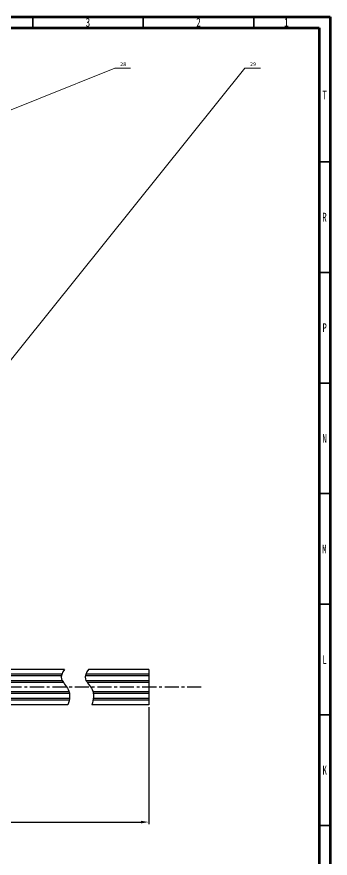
# Model space of a CAD drawing. Header units: millimetres. Extents: x 15 to 1184, y 5 to 836.
# Drawn here: x 1042.3 to 1184, y 455.7 to 836 of the extents above; entities that cross this region are included whole.
import ezdxf

# ---------------------------------------------------------------- set-up
doc = ezdxf.new("R2010")
doc.units = ezdxf.units.MM
doc.header["$PDSIZE"] = -1
doc.linetypes.add('CENTER', pattern=[10.16, 6.35, -1.27, 1.27, -1.27])
doc.layers.get('0').update_dxf_attribs({"lineweight": 30})
doc.layers.add('AM_5', color=3, linetype='Continuous', lineweight=20)
doc.layers.add('中心线', color=7, linetype='CENTER')
doc.styles.add('SLDTEXTSTYLE0', font='TXT', dxfattribs={"width": 0.75})
doc.dimstyles.new('ISO-25', dxfattribs={"dimtxt": 2.5, "dimasz": 2.5, "dimexe": 1.25, "dimexo": 0.625, "dimtad": 1, "dimtxsty": 'Standard', "dimcen": 2.5, "dimadec": 0, "dimazin": 0, "dimtfac": 1, "dimtmove": 0, "dimatfit": 3, "dimfxl": 1, "dimarcsym": 0})

# ---------------------------------------------------------------- blocks, each defined once
blk = doc.blocks.new('*D26')
at = {"layer": 'Defpoints', "color": 0, "lineweight": -2, "transparency": 16777216}
for p, q in [((675.33, 524), (675.33, 471.06)), ((1101.95, 524), (1101.95, 471.06)), ((678.89, 472.06), (1098.4, 472.06))]:
    blk.add_line(p, q, dxfattribs=at)
at = {"layer": 'Defpoints', "color": 0, "transparency": 16777216}
for p in [(675.33, 525), (1101.95, 525), (1101.95, 472.06)]:
    blk.add_point(p, dxfattribs=at)
for points in [[(678.89, 472.65), (678.89, 471.46), (675.33, 472.06)], [(1098.4, 472.65), (1098.4, 471.46), (1101.95, 472.06)]]:
    blk.add_solid(points, dxfattribs=at)
at = {"layer": 'Defpoints', "color": 0, "transparency": 16777216, "insert": (888.64, 475.33), "char_height": 3.5, "attachment_point": 5}
blk.add_mtext('3000', dxfattribs=at)

msp = doc.modelspace()

# ---------------------------------------------------------------- linework, layer by layer
at = {"color": 7, "linetype": 'Continuous', "lineweight": 70}
for p, q in [((15, 836), (1184, 836)), ((1184, 836), (1184, 5)), ((20, 831), (1179, 831)), ((1179, 831), (1179, 10))]:
    msp.add_line(p, q, dxfattribs=at)
at = {"color": 7, "linetype": 'Continuous', "lineweight": 35}
for p, q in [((1049.5, 831), (1049.5, 836)), ((1099.5, 831), (1099.5, 836)), ((1149.5, 831), (1149.5, 836)), ((1179, 770.5), (1184, 770.5)), ((1179, 720.5), (1184, 720.5)), ((1179, 670.5), (1184, 670.5)), ((1179, 620.5), (1184, 620.5)), ((1179, 570.5), (1184, 570.5)), ((1179, 520.5), (1184, 520.5)), ((1179, 470.5), (1184, 470.5))]:
    msp.add_line(p, q, dxfattribs=at)
at = {"color": 7, "linetype": 'Continuous', "lineweight": 30}
for p, q in [((1063.8994, 541.0048), (1011.1018, 541.0048)), ((1101.9526, 541.0048), (1074.7008, 541.0048)), ((1062.6602, 538.8608), (1011.1018, 538.8608)), ((1062.4687, 538.1408), (1012.1478, 538.1408)), ((1101.9526, 538.1408), (1073.2701, 538.1408)), ((1101.9526, 538.8608), (1073.4616, 538.8608)), ((1063.3627, 535.1488), (1011.1018, 535.1488)), ((1062.9028, 535.8688), (1012.1478, 535.8688)), ((1101.9526, 535.8688), (1073.7042, 535.8688)), ((1101.9526, 535.1488), (1074.1641, 535.1488)), ((1066.0001, 530.8608), (987.3315, 530.8608)), ((1066.1353, 530.1408), (987.3315, 530.1408)), ((1101.9526, 530.8608), (1076.8015, 530.8608)), ((1101.9526, 530.1408), (1076.9367, 530.1408)), ((1065.4211, 525.0048), (987.275, 525.0048)), ((1066.0951, 527.8688), (987.3315, 527.8688)), ((1065.9735, 527.1488), (987.3315, 527.1488)), ((1101.9526, 525.0048), (1076.2225, 525.0048)), ((1101.9526, 527.1488), (1076.7749, 527.1488)), ((1101.9526, 527.8688), (1076.8965, 527.8688))]:
    msp.add_line(p, q, dxfattribs=at)
at = {"lineweight": 30}
msp.add_line((1101.9526, 541.0048), (1101.9526, 525.0048), dxfattribs=at)
for points in [[(1063.8994, 541.0048), (1062.774, 539.5303), (1061.4199, 536.5002), (1066.9783, 531.7879), (1066.1777, 527.4893), (1065.4211, 525.0048)], [(1074.7008, 541.0048), (1073.5754, 539.5303), (1072.2213, 536.5002), (1077.7797, 531.7879), (1076.9791, 527.4893), (1076.2225, 525.0048)]]:
    msp.add_open_spline(points, degree=3, knots=[4.04963025, 4.04963025, 4.04963025, 4.04963025, 9.1407088, 14.6684078, 21.81945229, 21.81945229, 21.81945229, 21.81945229], dxfattribs=at)
at = {"layer": 'AM_5'}
for points in [[(1086.6266, 812.7342), (913.9105, 743.4648)], [(1145.3664, 812.7328), (943.2928, 561.1031)], [(1093.744, 812.7342), (1086.6266, 812.7342)], [(1152.4839, 812.7328), (1145.3664, 812.7328)]]:
    msp.add_lwpolyline(points, dxfattribs=at)
at = {"layer": '中心线'}
msp.add_line((1125.7297, 533.0048), (598.0125, 533.0048), dxfattribs=at)

# ---------------------------------------------------------------- texts
at = {"color": 7, "linetype": 'Continuous', "lineweight": 0, "char_height": 3.9688, "attachment_point": 2, "style": 'SLDTEXTSTYLE0'}
for s, insert in [('3', (1074.46, 835.4889)), ('2', (1124.46, 835.4889)), ('1', (1164.21, 835.4889)), ('T', (1181.4881, 802.6813)), ('R', (1181.4444, 747.4313)), ('P', (1181.4848, 697.4889)), ('N', (1181.4637, 647.4313)), ('M', (1181.3617, 597.4889)), ('L', (1181.4545, 547.4313)), ('K', (1181.4885, 497.4889))]:
    msp.add_mtext(s, dxfattribs=dict(at, insert=insert))
at = {"layer": 'AM_5', "color": 2, "char_height": 1.75, "width": 2.916667, "attachment_point": 1}
for s, insert in [('28', (1089.025, 815.4628)), ('29', (1147.7649, 815.4614))]:
    msp.add_mtext(s, dxfattribs=dict(at, insert=insert))

# ---------------------------------------------------------------- dimensions: what is measured, and where the dimension line sits
at = {"layer": 'Defpoints'}
dim = msp.add_linear_dim(base=(1101.9526, 472.0554), p1=(675.3315, 525.0048), p2=(1101.9526, 525.0048), text='3000', dimstyle='ISO-25', override={"dimtxt": 3.5, "dimasz": 3.556, "dimexe": 1, "dimexo": 1, "dimgap": 1.524, "dimtih": 1, "dimtoh": 1, "dimlfac": 10, "dimzin": 0, "dimadec": 2, "dimtzin": 0}, dxfattribs=at)
dim.commit()
dim.dimension.update_dxf_attribs({"geometry": '*D26', "text_midpoint": (888.6421, 475.3294)})

doc.saveas('drawing.dxf')
